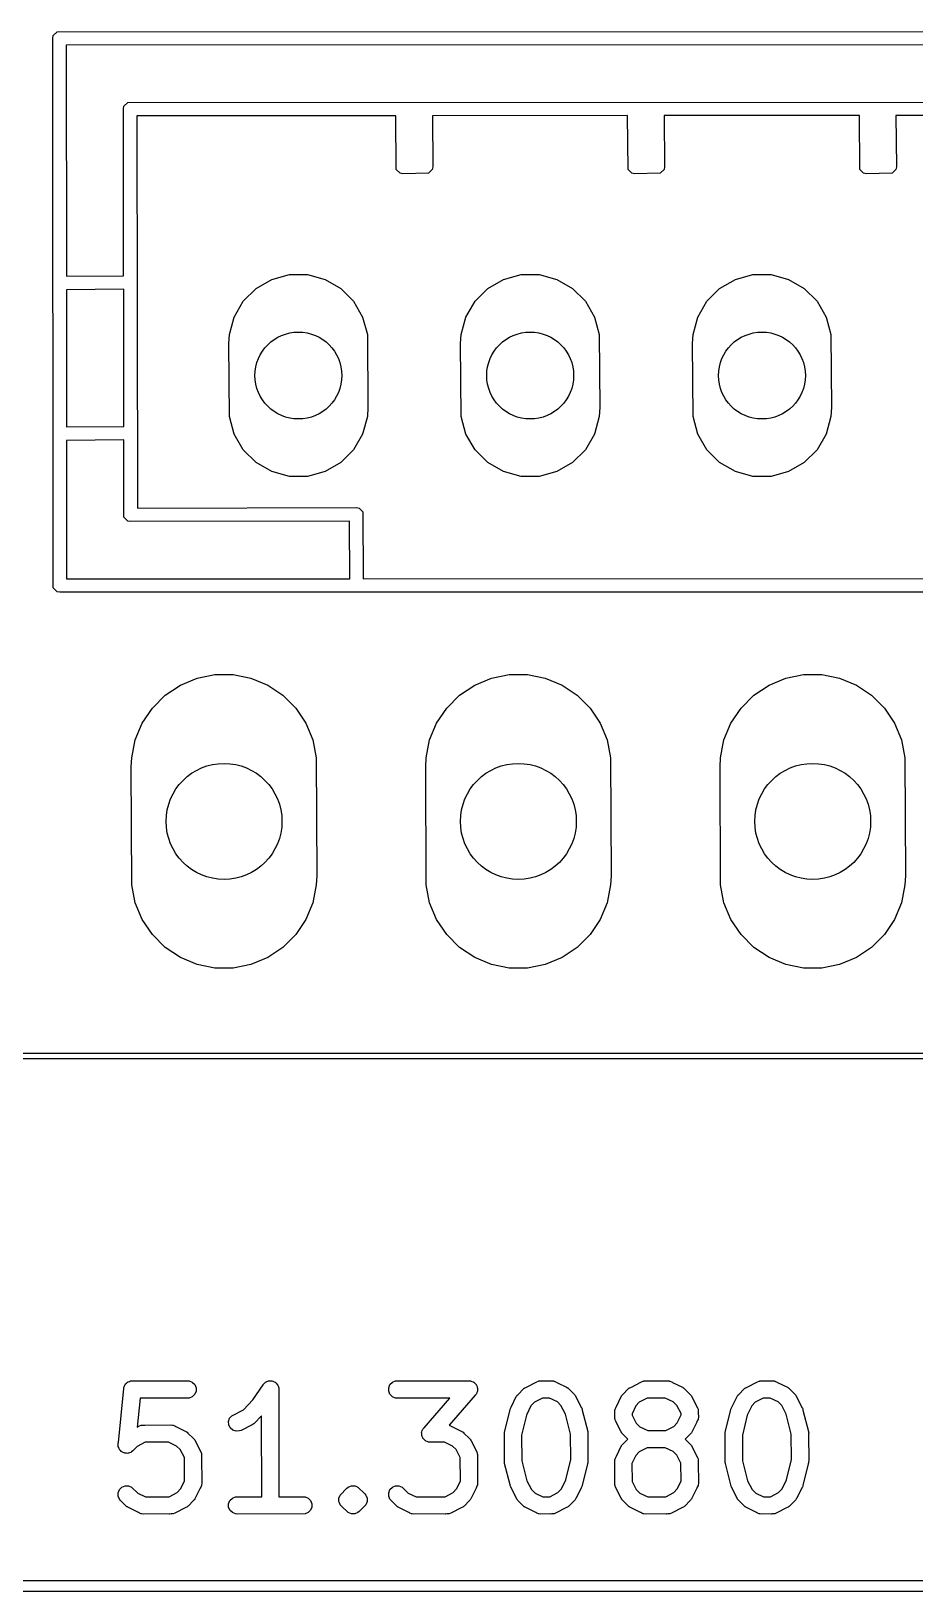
# Model space of a CAD drawing. Extents: x 4.85 to 7.13, y -3.95 to -2.88.
# Drawn here: x 5.646 to 5.946, y -3.923 to -3.393 of the extents above; entities that cross this region are included whole.
import ezdxf

# ---------------------------------------------------------------- set-up
doc = ezdxf.new("R2010")
doc.units = 0
doc.header["$MEASUREMENT"] = 0
doc.layers.add('BLACK', color=7, linetype='CONTINUOUS')

msp = doc.modelspace()

# ---------------------------------------------------------------- linework, layer by layer
at = {"layer": 'BLACK', "linetype": 'CONTINUOUS'}
for p, q in [((5.65283, -3.39543), (5.65301, -3.39453)), ((5.65301, -3.58216), (5.65283, -3.39543)), ((5.65301, -3.39453), (5.65429, -3.39325)), ((5.65429, -3.39325), (6.2111, -3.39307)), ((6.20874, -3.39762), (5.65738, -3.39779)), ((5.65738, -3.39779), (5.65746, -3.4763)), ((5.67703, -3.41854), (5.67831, -3.41727)), ((5.67831, -3.41727), (6.18709, -3.41709)), ((5.67685, -3.41945), (5.67703, -3.41854)), ((5.67692, -3.47616), (5.67685, -3.41945)), ((5.76939, -3.42178), (5.6814, -3.42181)), ((5.6814, -3.42181), (5.68157, -3.55505)), ((5.76955, -3.44004), (5.76939, -3.42178)), ((5.84813, -3.42175), (5.78182, -3.42177)), ((5.78182, -3.42177), (5.78197, -3.43913)), ((5.84829, -3.44004), (5.84813, -3.42175)), ((5.92687, -3.42172), (5.86056, -3.42175)), ((5.86056, -3.42175), (5.86071, -3.43913)), ((5.92703, -3.44004), (5.92687, -3.42172)), ((6.00561, -3.4217), (5.9393, -3.42172)), ((5.9393, -3.42172), (5.93945, -3.43913)), ((5.78197, -3.43913), (5.78179, -3.44004)), ((5.86071, -3.43913), (5.86053, -3.44004)), ((5.93945, -3.43913), (5.93927, -3.44004)), ((5.77083, -3.44132), (5.76955, -3.44004)), ((5.77173, -3.4415), (5.77083, -3.44132)), ((5.78051, -3.44132), (5.77173, -3.4415)), ((5.78179, -3.44004), (5.78051, -3.44132)), ((5.84957, -3.44132), (5.84829, -3.44004)), ((5.85047, -3.4415), (5.84957, -3.44132)), ((5.85925, -3.44132), (5.85047, -3.4415)), ((5.86053, -3.44004), (5.85925, -3.44132)), ((5.92831, -3.44132), (5.92703, -3.44004)), ((5.92921, -3.4415), (5.92831, -3.44132)), ((5.93799, -3.44132), (5.92921, -3.4415)), ((5.93927, -3.44004), (5.93799, -3.44132)), ((5.65746, -3.4763), (5.67692, -3.47616)), ((5.72726, -3.47735), (5.73322, -3.47575)), ((5.73322, -3.47575), (5.73938, -3.47575)), ((5.73938, -3.47575), (5.74534, -3.47735)), ((5.806, -3.47735), (5.81196, -3.47575)), ((5.81196, -3.47575), (5.81812, -3.47575)), ((5.81812, -3.47575), (5.82408, -3.47735)), ((5.88474, -3.47735), (5.8907, -3.47575)), ((5.8907, -3.47575), (5.89686, -3.47575)), ((5.89686, -3.47575), (5.90282, -3.47735)), ((5.67693, -3.48071), (5.65746, -3.48085)), ((5.65746, -3.48085), (5.65751, -3.52748)), ((5.67699, -3.52734), (5.67693, -3.48071)), ((5.71756, -3.48479), (5.72192, -3.48043)), ((5.72192, -3.48043), (5.72726, -3.47735)), ((5.74534, -3.47735), (5.75068, -3.48043)), ((5.75068, -3.48043), (5.75504, -3.48479)), ((5.7963, -3.48479), (5.80066, -3.48043)), ((5.80066, -3.48043), (5.806, -3.47735)), ((5.82408, -3.47735), (5.82942, -3.48043)), ((5.82942, -3.48043), (5.83378, -3.48479)), ((5.87504, -3.48479), (5.8794, -3.48043)), ((5.8794, -3.48043), (5.88474, -3.47735)), ((5.90282, -3.47735), (5.90816, -3.48043)), ((5.90816, -3.48043), (5.91252, -3.48479)), ((5.71448, -3.49013), (5.71756, -3.48479)), ((5.75504, -3.48479), (5.75812, -3.49013)), ((5.79322, -3.49013), (5.7963, -3.48479)), ((5.83378, -3.48479), (5.83686, -3.49013)), ((5.87196, -3.49013), (5.87504, -3.48479)), ((5.91252, -3.48479), (5.9156, -3.49013)), ((5.71288, -3.49609), (5.71448, -3.49013)), ((5.75812, -3.49013), (5.75972, -3.49609)), ((5.79162, -3.49609), (5.79322, -3.49013)), ((5.83686, -3.49013), (5.83846, -3.49609)), ((5.87036, -3.49609), (5.87196, -3.49013)), ((5.9156, -3.49013), (5.9172, -3.49609)), ((5.71268, -3.49917), (5.71288, -3.49609)), ((5.75972, -3.49609), (5.75992, -3.52083)), ((5.79142, -3.49917), (5.79162, -3.49609)), ((5.83846, -3.49609), (5.83866, -3.52083)), ((5.87016, -3.49917), (5.87036, -3.49609)), ((5.9172, -3.49609), (5.9174, -3.52083)), ((5.71288, -3.52391), (5.71268, -3.49917)), ((5.79162, -3.52391), (5.79142, -3.49917)), ((5.87036, -3.52391), (5.87016, -3.49917)), ((5.71448, -3.52987), (5.71288, -3.52391)), ((5.75972, -3.52391), (5.75812, -3.52987)), ((5.75992, -3.52083), (5.75972, -3.52391)), ((5.79322, -3.52987), (5.79162, -3.52391)), ((5.83846, -3.52391), (5.83686, -3.52987)), ((5.83866, -3.52083), (5.83846, -3.52391)), ((5.87196, -3.52987), (5.87036, -3.52391)), ((5.9172, -3.52391), (5.9156, -3.52987)), ((5.9174, -3.52083), (5.9172, -3.52391)), ((5.65751, -3.52748), (5.67699, -3.52734)), ((5.677, -3.53189), (5.65751, -3.53203)), ((5.65751, -3.53203), (5.65756, -3.57908)), ((5.67703, -3.55815), (5.677, -3.53189)), ((5.71756, -3.53521), (5.71448, -3.52987)), ((5.75812, -3.52987), (5.75504, -3.53521)), ((5.7963, -3.53521), (5.79322, -3.52987)), ((5.83686, -3.52987), (5.83378, -3.53521)), ((5.87504, -3.53521), (5.87196, -3.52987)), ((5.9156, -3.52987), (5.91252, -3.53521)), ((5.72192, -3.53957), (5.71756, -3.53521)), ((5.72726, -3.54265), (5.72192, -3.53957)), ((5.75068, -3.53957), (5.74534, -3.54265)), ((5.75504, -3.53521), (5.75068, -3.53957)), ((5.80066, -3.53957), (5.7963, -3.53521)), ((5.806, -3.54265), (5.80066, -3.53957)), ((5.82942, -3.53957), (5.82408, -3.54265)), ((5.83378, -3.53521), (5.82942, -3.53957)), ((5.8794, -3.53957), (5.87504, -3.53521)), ((5.88474, -3.54265), (5.8794, -3.53957)), ((5.90816, -3.53957), (5.90282, -3.54265)), ((5.91252, -3.53521), (5.90816, -3.53957)), ((5.73322, -3.54425), (5.72726, -3.54265)), ((5.73938, -3.54425), (5.73322, -3.54425)), ((5.74534, -3.54265), (5.73938, -3.54425)), ((5.81196, -3.54425), (5.806, -3.54265)), ((5.81812, -3.54425), (5.81196, -3.54425)), ((5.82408, -3.54265), (5.81812, -3.54425)), ((5.8907, -3.54425), (5.88474, -3.54265)), ((5.89686, -3.54425), (5.8907, -3.54425)), ((5.90282, -3.54265), (5.89686, -3.54425)), ((5.68157, -3.55505), (5.75598, -3.55488)), ((5.75598, -3.55488), (5.75689, -3.55506)), ((5.75689, -3.55506), (5.75817, -3.55634)), ((5.67831, -3.55943), (5.67703, -3.55815)), ((5.67921, -3.55961), (5.67831, -3.55943)), ((5.75364, -3.55943), (5.67921, -3.55961)), ((5.75378, -3.57905), (5.75364, -3.55943)), ((5.75817, -3.55634), (5.75833, -3.57904)), ((5.65429, -3.58344), (5.65301, -3.58216)), ((5.65756, -3.57908), (5.75378, -3.57905)), ((5.75833, -3.57904), (6.10811, -3.57893)), ((5.6552, -3.58362), (5.65429, -3.58344)), ((6.13949, -3.58347), (5.6552, -3.58362)), ((5.69618, -3.61514), (5.70188, -3.61277)), ((5.70188, -3.61277), (5.70794, -3.61157)), ((5.70794, -3.61157), (5.71411, -3.61157)), ((5.71411, -3.61157), (5.72017, -3.61277)), ((5.72017, -3.61277), (5.72587, -3.61514)), ((5.79618, -3.61514), (5.80188, -3.61277)), ((5.80188, -3.61277), (5.80794, -3.61157)), ((5.80794, -3.61157), (5.81411, -3.61157)), ((5.81411, -3.61157), (5.82017, -3.61277)), ((5.82017, -3.61277), (5.82587, -3.61514)), ((5.89618, -3.61514), (5.90188, -3.61277)), ((5.90188, -3.61277), (5.90794, -3.61157)), ((5.90794, -3.61157), (5.91411, -3.61157)), ((5.91411, -3.61157), (5.92017, -3.61277)), ((5.92017, -3.61277), (5.92587, -3.61514)), ((5.68668, -3.62293), (5.69104, -3.61857)), ((5.69104, -3.61857), (5.69618, -3.61514)), ((5.72587, -3.61514), (5.731, -3.61857)), ((5.731, -3.61857), (5.73537, -3.62293)), ((5.78668, -3.62293), (5.79104, -3.61857)), ((5.79104, -3.61857), (5.79618, -3.61514)), ((5.82587, -3.61514), (5.831, -3.61857)), ((5.831, -3.61857), (5.83537, -3.62293)), ((5.88668, -3.62293), (5.89104, -3.61857)), ((5.89104, -3.61857), (5.89618, -3.61514)), ((5.92587, -3.61514), (5.931, -3.61857)), ((5.931, -3.61857), (5.93537, -3.62293)), ((5.68325, -3.62807), (5.68668, -3.62293)), ((5.73537, -3.62293), (5.7388, -3.62807)), ((5.78325, -3.62807), (5.78668, -3.62293)), ((5.83537, -3.62293), (5.8388, -3.62807)), ((5.88325, -3.62807), (5.88668, -3.62293)), ((5.93537, -3.62293), (5.9388, -3.62807)), ((5.68088, -3.63377), (5.68325, -3.62807)), ((5.7388, -3.62807), (5.74116, -3.63377)), ((5.78088, -3.63377), (5.78325, -3.62807)), ((5.8388, -3.62807), (5.84116, -3.63377)), ((5.88088, -3.63377), (5.88325, -3.62807)), ((5.9388, -3.62807), (5.94116, -3.63377)), ((5.67968, -3.63983), (5.68088, -3.63377)), ((5.74116, -3.63377), (5.74237, -3.63983)), ((5.77968, -3.63983), (5.78088, -3.63377)), ((5.84116, -3.63377), (5.84237, -3.63983)), ((5.87968, -3.63983), (5.88088, -3.63377)), ((5.94116, -3.63377), (5.94237, -3.63983)), ((5.67953, -3.64291), (5.67968, -3.63983)), ((5.74237, -3.63983), (5.74252, -3.67992)), ((5.77953, -3.64291), (5.77968, -3.63983)), ((5.84237, -3.63983), (5.84252, -3.67992)), ((5.87953, -3.64291), (5.87968, -3.63983)), ((5.94237, -3.63983), (5.94252, -3.67992)), ((5.67968, -3.68301), (5.67953, -3.64291)), ((5.77968, -3.68301), (5.77953, -3.64291)), ((5.87968, -3.68301), (5.87953, -3.64291)), ((5.68088, -3.68906), (5.67968, -3.68301)), ((5.74237, -3.68301), (5.74116, -3.68906)), ((5.74252, -3.67992), (5.74237, -3.68301)), ((5.78088, -3.68906), (5.77968, -3.68301)), ((5.84237, -3.68301), (5.84116, -3.68906)), ((5.84252, -3.67992), (5.84237, -3.68301)), ((5.88088, -3.68906), (5.87968, -3.68301)), ((5.94237, -3.68301), (5.94116, -3.68906)), ((5.94252, -3.67992), (5.94237, -3.68301)), ((5.68325, -3.69477), (5.68088, -3.68906)), ((5.74116, -3.68906), (5.7388, -3.69477)), ((5.78325, -3.69477), (5.78088, -3.68906)), ((5.84116, -3.68906), (5.8388, -3.69477)), ((5.88325, -3.69477), (5.88088, -3.68906)), ((5.94116, -3.68906), (5.9388, -3.69477)), ((5.68668, -3.6999), (5.68325, -3.69477)), ((5.7388, -3.69477), (5.73537, -3.6999)), ((5.78668, -3.6999), (5.78325, -3.69477)), ((5.8388, -3.69477), (5.83537, -3.6999)), ((5.88668, -3.6999), (5.88325, -3.69477)), ((5.9388, -3.69477), (5.93537, -3.6999)), ((5.69104, -3.70427), (5.68668, -3.6999)), ((5.69618, -3.7077), (5.69104, -3.70427)), ((5.731, -3.70427), (5.72587, -3.7077)), ((5.73537, -3.6999), (5.731, -3.70427)), ((5.79104, -3.70427), (5.78668, -3.6999)), ((5.79618, -3.7077), (5.79104, -3.70427)), ((5.831, -3.70427), (5.82587, -3.7077)), ((5.83537, -3.6999), (5.831, -3.70427)), ((5.89104, -3.70427), (5.88668, -3.6999)), ((5.89618, -3.7077), (5.89104, -3.70427)), ((5.931, -3.70427), (5.92587, -3.7077)), ((5.93537, -3.6999), (5.931, -3.70427)), ((5.70188, -3.71006), (5.69618, -3.7077)), ((5.72587, -3.7077), (5.72017, -3.71006)), ((5.80188, -3.71006), (5.79618, -3.7077)), ((5.82587, -3.7077), (5.82017, -3.71006)), ((5.90188, -3.71006), (5.89618, -3.7077)), ((5.92587, -3.7077), (5.92017, -3.71006)), ((5.70794, -3.71127), (5.70188, -3.71006)), ((5.71411, -3.71127), (5.70794, -3.71127)), ((5.72017, -3.71006), (5.71411, -3.71127)), ((5.80794, -3.71127), (5.80188, -3.71006)), ((5.81411, -3.71127), (5.80794, -3.71127)), ((5.82017, -3.71006), (5.81411, -3.71127)), ((5.90794, -3.71127), (5.90188, -3.71006)), ((5.91411, -3.71127), (5.90794, -3.71127)), ((5.92017, -3.71006), (5.91411, -3.71127)), ((4.85083, -3.74019), (6.86893, -3.74012)), ((6.87022, -3.74201), (4.84984, -3.74209)), ((5.67724, -3.85312), (5.67741, -3.85272)), ((5.67741, -3.85272), (5.67752, -3.85262)), ((5.67752, -3.85262), (5.67759, -3.85249)), ((5.67759, -3.85249), (5.67792, -3.85221)), ((5.67792, -3.85221), (5.67822, -3.85191)), ((5.67822, -3.85191), (5.67836, -3.85185)), ((5.67836, -3.85185), (5.67848, -3.85176)), ((5.67848, -3.85176), (5.67889, -3.85163)), ((5.67889, -3.85163), (5.67929, -3.85147)), ((5.67929, -3.85147), (5.67944, -3.85147)), ((5.67944, -3.85147), (5.67958, -3.85142)), ((5.67958, -3.85142), (5.67999, -3.85146)), ((5.67999, -3.85146), (5.69861, -3.85141)), ((5.69861, -3.85141), (5.69919, -3.85147)), ((5.69919, -3.85147), (5.70025, -3.85191)), ((5.70025, -3.85191), (5.70107, -3.85272)), ((5.70107, -3.85272), (5.70151, -3.85379)), ((5.72086, -3.85793), (5.72428, -3.85273)), ((5.72428, -3.85272), (5.72464, -3.85228)), ((5.72428, -3.85273), (5.72428, -3.85272)), ((5.72428, -3.85272), (5.72428, -3.85272)), ((5.72428, -3.85272), (5.72428, -3.85272)), ((5.72464, -3.85228), (5.72489, -3.85211)), ((5.72489, -3.85211), (5.72509, -3.85191)), ((5.72509, -3.85191), (5.72536, -3.8518)), ((5.72536, -3.8518), (5.7256, -3.85164)), ((5.7256, -3.85164), (5.72589, -3.85158)), ((5.72589, -3.85158), (5.72616, -3.85147)), ((5.72616, -3.85147), (5.72645, -3.85147)), ((5.72645, -3.85147), (5.72673, -3.85141)), ((5.72673, -3.85141), (5.72702, -3.85147)), ((5.72702, -3.85147), (5.72731, -3.85147)), ((5.72731, -3.85147), (5.72758, -3.85158)), ((5.72758, -3.85158), (5.72786, -3.85163)), ((5.72786, -3.85163), (5.7281, -3.8518)), ((5.7281, -3.8518), (5.72837, -3.85191)), ((5.72837, -3.85191), (5.72858, -3.85211)), ((5.72858, -3.85211), (5.72882, -3.85227)), ((5.72882, -3.85227), (5.72898, -3.85252)), ((5.72898, -3.85252), (5.72919, -3.85272)), ((5.72919, -3.85272), (5.7293, -3.85299)), ((5.7293, -3.85299), (5.72946, -3.85323)), ((5.76696, -3.85379), (5.7674, -3.85272)), ((5.7674, -3.85272), (5.76821, -3.85191)), ((5.76821, -3.85191), (5.76928, -3.85147)), ((5.76928, -3.85147), (5.79423, -3.85141)), ((5.79423, -3.85141), (5.79453, -3.85144)), ((5.79453, -3.85144), (5.79461, -3.85144)), ((5.79461, -3.85144), (5.79466, -3.85145)), ((5.79466, -3.85145), (5.7948, -3.85147)), ((5.7948, -3.85147), (5.79524, -3.85165)), ((5.79524, -3.85165), (5.7957, -3.8518)), ((5.7957, -3.8518), (5.79577, -3.85187)), ((5.79577, -3.85187), (5.79587, -3.85191)), ((5.79587, -3.85191), (5.79621, -3.85225)), ((5.79621, -3.85225), (5.79657, -3.85256)), ((5.79657, -3.85256), (5.79661, -3.85265)), ((5.79661, -3.85265), (5.79668, -3.85272)), ((5.79668, -3.85272), (5.79686, -3.85317)), ((5.81355, -3.85364), (5.81728, -3.85172)), ((5.81728, -3.85172), (5.81782, -3.85152)), ((5.81782, -3.85152), (5.81792, -3.85151)), ((5.81792, -3.85151), (5.81802, -3.85147)), ((5.81802, -3.85147), (5.8186, -3.85146)), ((5.8186, -3.85146), (5.81897, -3.85143)), ((5.81897, -3.85143), (5.81903, -3.85145)), ((5.81903, -3.85145), (5.82235, -3.85141)), ((5.82235, -3.85141), (5.82292, -3.85147)), ((5.82292, -3.85147), (5.82302, -3.85151)), ((5.82302, -3.85151), (5.82313, -3.85152)), ((5.82313, -3.85152), (5.82364, -3.85176)), ((5.82364, -3.85176), (5.82399, -3.85191)), ((5.82399, -3.85191), (5.82404, -3.85196)), ((5.82404, -3.85196), (5.82742, -3.8536)), ((5.84918, -3.85364), (5.8529, -3.85172)), ((5.8529, -3.85172), (5.85344, -3.85152)), ((5.85344, -3.85152), (5.85354, -3.85151)), ((5.85354, -3.85151), (5.85364, -3.85147)), ((5.85364, -3.85147), (5.85417, -3.85146)), ((5.85417, -3.85146), (5.85459, -3.85143)), ((5.85459, -3.85143), (5.85467, -3.85146)), ((5.85467, -3.85146), (5.86172, -3.85141)), ((5.86172, -3.85141), (5.86229, -3.85147)), ((5.86229, -3.85147), (5.86239, -3.85151)), ((5.86239, -3.85151), (5.8625, -3.85152)), ((5.8625, -3.85152), (5.86301, -3.85176)), ((5.86301, -3.85176), (5.86336, -3.85191)), ((5.86336, -3.85191), (5.86341, -3.85196)), ((5.86341, -3.85196), (5.86679, -3.8536)), ((5.88855, -3.85364), (5.89227, -3.85172)), ((5.89227, -3.85172), (5.89281, -3.85152)), ((5.89281, -3.85152), (5.89291, -3.85151)), ((5.89291, -3.85151), (5.89301, -3.85147)), ((5.89301, -3.85147), (5.89359, -3.85146)), ((5.89359, -3.85146), (5.89396, -3.85143)), ((5.89396, -3.85143), (5.89402, -3.85145)), ((5.89402, -3.85145), (5.89734, -3.85141)), ((5.89734, -3.85141), (5.89791, -3.85147)), ((5.89791, -3.85147), (5.89801, -3.85151)), ((5.89801, -3.85151), (5.89812, -3.85152)), ((5.89812, -3.85152), (5.89863, -3.85176)), ((5.89863, -3.85176), (5.89898, -3.85191)), ((5.89898, -3.85191), (5.89903, -3.85196)), ((5.89903, -3.85196), (5.90241, -3.8536)), ((5.67515, -3.87241), (5.67693, -3.85407)), ((5.67693, -3.85407), (5.67697, -3.85386)), ((5.67697, -3.85379), (5.677, -3.85372)), ((5.67697, -3.85386), (5.67697, -3.85379)), ((5.677, -3.85372), (5.67704, -3.8535)), ((5.67704, -3.8535), (5.67724, -3.85312)), ((5.68249, -3.85731), (5.68154, -3.86711)), ((5.69919, -3.85726), (5.68249, -3.85731)), ((5.70025, -3.85682), (5.69919, -3.85726)), ((5.70107, -3.856), (5.70025, -3.85682)), ((5.70151, -3.85494), (5.70107, -3.856)), ((5.70151, -3.85379), (5.70151, -3.85494)), ((5.71761, -3.86126), (5.72086, -3.85793)), ((5.72946, -3.85323), (5.72952, -3.85352)), ((5.72952, -3.85352), (5.72963, -3.85379)), ((5.72963, -3.85379), (5.72963, -3.85408)), ((5.72963, -3.85408), (5.72969, -3.85436)), ((5.72969, -3.85436), (5.72963, -3.85464)), ((5.72963, -3.85464), (5.72968, -3.8908)), ((5.76696, -3.85494), (5.76696, -3.85379)), ((5.7674, -3.856), (5.76696, -3.85494)), ((5.76821, -3.85682), (5.7674, -3.856)), ((5.76928, -3.85726), (5.76821, -3.85682)), ((5.76985, -3.85732), (5.76928, -3.85726)), ((5.78778, -3.85727), (5.76985, -3.85732)), ((5.77897, -3.8674), (5.78778, -3.85727)), ((5.79636, -3.85632), (5.7875, -3.86651)), ((5.79668, -3.856), (5.79636, -3.85632)), ((5.79672, -3.85591), (5.79668, -3.856)), ((5.79678, -3.85584), (5.79672, -3.85591)), ((5.79694, -3.85538), (5.79678, -3.85584)), ((5.79686, -3.85317), (5.79708, -3.8536)), ((5.79712, -3.85494), (5.79694, -3.85538)), ((5.79708, -3.8536), (5.79708, -3.85369)), ((5.79708, -3.85369), (5.79712, -3.85379)), ((5.79712, -3.85379), (5.79712, -3.85427)), ((5.79712, -3.85427), (5.79715, -3.85475)), ((5.79715, -3.85475), (5.79712, -3.85484)), ((5.79712, -3.85484), (5.79712, -3.85494)), ((5.80859, -3.86038), (5.81033, -3.85679)), ((5.81033, -3.85679), (5.81049, -3.85654)), ((5.81049, -3.85654), (5.81052, -3.85647)), ((5.81052, -3.85647), (5.81056, -3.85643)), ((5.81056, -3.85643), (5.81064, -3.8563)), ((5.81064, -3.8563), (5.8109, -3.85608)), ((5.8109, -3.85608), (5.81276, -3.85415)), ((5.81276, -3.85415), (5.81299, -3.85396)), ((5.81299, -3.85396), (5.81304, -3.85391)), ((5.81304, -3.85391), (5.81309, -3.85388)), ((5.81309, -3.85388), (5.81321, -3.85378)), ((5.81321, -3.85378), (5.81355, -3.85364)), ((5.81922, -3.85731), (5.8165, -3.85871)), ((5.82159, -3.85728), (5.81922, -3.85731)), ((5.82427, -3.85858), (5.82159, -3.85728)), ((5.82742, -3.8536), (5.82767, -3.85375)), ((5.82767, -3.85375), (5.82774, -3.85378)), ((5.82774, -3.85378), (5.82778, -3.85383)), ((5.82778, -3.85383), (5.82791, -3.85391)), ((5.82791, -3.85391), (5.82813, -3.85416)), ((5.82813, -3.85416), (5.83006, -3.85602)), ((5.83006, -3.85602), (5.83025, -3.85625)), ((5.83025, -3.85625), (5.8303, -3.8563)), ((5.8303, -3.8563), (5.83033, -3.85636)), ((5.83033, -3.85636), (5.83043, -3.85647)), ((5.83043, -3.85647), (5.83057, -3.85682)), ((5.83057, -3.85682), (5.83249, -3.86054)), ((5.84431, -3.86017), (5.84595, -3.85679)), ((5.84595, -3.85679), (5.84611, -3.85654)), ((5.84611, -3.85654), (5.84614, -3.85647)), ((5.84614, -3.85647), (5.84618, -3.85643)), ((5.84618, -3.85643), (5.84626, -3.8563)), ((5.84626, -3.8563), (5.84652, -3.85608)), ((5.84652, -3.85608), (5.84838, -3.85415)), ((5.84838, -3.85415), (5.84861, -3.85396)), ((5.84861, -3.85396), (5.84866, -3.85391)), ((5.84866, -3.85391), (5.84871, -3.85388)), ((5.84871, -3.85388), (5.84883, -3.85378)), ((5.84883, -3.85378), (5.84918, -3.85364)), ((5.85483, -3.85731), (5.85212, -3.85871)), ((5.86094, -3.85727), (5.85483, -3.85731)), ((5.86364, -3.85858), (5.86094, -3.85727)), ((5.86679, -3.8536), (5.86704, -3.85375)), ((5.86704, -3.85375), (5.86711, -3.85378)), ((5.86711, -3.85378), (5.86715, -3.85383)), ((5.86715, -3.85383), (5.86728, -3.85391)), ((5.86728, -3.85391), (5.8675, -3.85416)), ((5.8675, -3.85416), (5.86943, -3.85602)), ((5.86943, -3.85602), (5.86962, -3.85625)), ((5.86962, -3.85625), (5.86967, -3.8563)), ((5.86967, -3.8563), (5.8697, -3.85636)), ((5.8697, -3.85636), (5.8698, -3.85647)), ((5.8698, -3.85647), (5.86994, -3.85682)), ((5.86994, -3.85682), (5.87186, -3.86054)), ((5.88358, -3.86038), (5.88532, -3.85679)), ((5.88532, -3.85679), (5.88548, -3.85654)), ((5.88548, -3.85654), (5.88551, -3.85647)), ((5.88551, -3.85647), (5.88555, -3.85643)), ((5.88555, -3.85643), (5.88563, -3.8563)), ((5.88563, -3.8563), (5.88589, -3.85608)), ((5.88589, -3.85608), (5.88775, -3.85415)), ((5.88775, -3.85415), (5.88798, -3.85396)), ((5.88798, -3.85396), (5.88803, -3.85391)), ((5.88803, -3.85391), (5.88808, -3.85388)), ((5.88808, -3.85388), (5.8882, -3.85378)), ((5.8882, -3.85378), (5.88855, -3.85364)), ((5.89421, -3.85731), (5.89149, -3.85871)), ((5.89658, -3.85728), (5.89421, -3.85731)), ((5.89926, -3.85858), (5.89658, -3.85728)), ((5.90241, -3.8536), (5.90266, -3.85375)), ((5.90266, -3.85375), (5.90273, -3.85378)), ((5.90273, -3.85378), (5.90277, -3.85383)), ((5.90277, -3.85383), (5.9029, -3.85391)), ((5.9029, -3.85391), (5.90312, -3.85416)), ((5.90312, -3.85416), (5.90505, -3.85602)), ((5.90505, -3.85602), (5.90524, -3.85625)), ((5.90524, -3.85625), (5.90529, -3.8563)), ((5.90529, -3.8563), (5.90532, -3.85636)), ((5.90532, -3.85636), (5.90542, -3.85647)), ((5.90542, -3.85647), (5.90556, -3.85682)), ((5.90556, -3.85682), (5.90748, -3.86054)), ((5.71292, -3.86415), (5.71368, -3.86328)), ((5.71368, -3.86328), (5.71761, -3.86126)), ((5.72379, -3.86331), (5.72132, -3.86582)), ((5.72383, -3.89082), (5.72379, -3.86331)), ((5.80645, -3.86848), (5.80823, -3.86115)), ((5.80823, -3.86115), (5.80825, -3.8611)), ((5.80825, -3.86108), (5.80827, -3.86103)), ((5.80825, -3.8611), (5.80825, -3.86108)), ((5.80827, -3.86103), (5.80843, -3.8606)), ((5.80843, -3.8606), (5.80859, -3.86038)), ((5.81378, -3.86309), (5.81213, -3.86992)), ((5.81531, -3.85994), (5.81378, -3.86309)), ((5.8165, -3.85871), (5.81531, -3.85994)), ((5.8255, -3.85977), (5.82427, -3.85858)), ((5.82701, -3.8627), (5.8255, -3.85977)), ((5.82877, -3.86953), (5.82701, -3.8627)), ((5.83249, -3.86054), (5.8325, -3.86058)), ((5.8325, -3.86058), (5.83252, -3.8606)), ((5.83252, -3.8606), (5.83253, -3.86065)), ((5.83253, -3.86065), (5.83269, -3.86108)), ((5.83269, -3.86108), (5.83271, -3.86137)), ((5.83271, -3.86137), (5.83459, -3.86864)), ((5.84377, -3.86186), (5.84382, -3.86129)), ((5.8438, -3.86333), (5.84377, -3.86186)), ((5.84379, -3.86337), (5.8438, -3.86333)), ((5.84381, -3.86361), (5.84379, -3.86337)), ((5.84382, -3.86431), (5.84381, -3.86361)), ((5.84382, -3.86129), (5.84386, -3.86119)), ((5.84386, -3.86119), (5.84387, -3.86108)), ((5.84387, -3.86108), (5.84412, -3.86057)), ((5.84412, -3.86057), (5.84426, -3.86022)), ((5.84426, -3.86022), (5.84431, -3.86017)), ((5.85093, -3.85994), (5.84965, -3.86259)), ((5.84965, -3.86259), (5.84966, -3.8631)), ((5.84966, -3.8631), (5.85106, -3.86583)), ((5.85212, -3.85871), (5.85093, -3.85994)), ((5.86487, -3.85977), (5.86364, -3.85858)), ((5.86628, -3.8625), (5.86487, -3.85977)), ((5.865, -3.86566), (5.86629, -3.863)), ((5.86629, -3.863), (5.86628, -3.8625)), ((5.87186, -3.86054), (5.87206, -3.86108)), ((5.87206, -3.86108), (5.87207, -3.86119)), ((5.87207, -3.86119), (5.87211, -3.86129)), ((5.87211, -3.86129), (5.87213, -3.86199)), ((5.87213, -3.86199), (5.87215, -3.86223)), ((5.87215, -3.86223), (5.87214, -3.86226)), ((5.87214, -3.86226), (5.87217, -3.86374)), ((5.88144, -3.86848), (5.88322, -3.86115)), ((5.88322, -3.86115), (5.88324, -3.8611)), ((5.88324, -3.86108), (5.88326, -3.86103)), ((5.88324, -3.8611), (5.88324, -3.86108)), ((5.88326, -3.86103), (5.88342, -3.8606)), ((5.88342, -3.8606), (5.88358, -3.86038)), ((5.88878, -3.86309), (5.88712, -3.86992)), ((5.8903, -3.85994), (5.88878, -3.86309)), ((5.89149, -3.85871), (5.8903, -3.85994)), ((5.90049, -3.85977), (5.89926, -3.85858)), ((5.902, -3.8627), (5.90049, -3.85977)), ((5.90376, -3.86953), (5.902, -3.8627)), ((5.90748, -3.86054), (5.90749, -3.86058)), ((5.90749, -3.86058), (5.90751, -3.8606)), ((5.90751, -3.8606), (5.90752, -3.86065)), ((5.90752, -3.86065), (5.90768, -3.86108)), ((5.90768, -3.86108), (5.90771, -3.86137)), ((5.90771, -3.86137), (5.90958, -3.86864)), ((5.68154, -3.86711), (5.68229, -3.86672)), ((5.68229, -3.86672), (5.68283, -3.86651)), ((5.68283, -3.86651), (5.68294, -3.86651)), ((5.68294, -3.86651), (5.68304, -3.86647)), ((5.68304, -3.86647), (5.68355, -3.86646)), ((5.68355, -3.86646), (5.68398, -3.86643)), ((5.68398, -3.86643), (5.68407, -3.86646)), ((5.68407, -3.86646), (5.69299, -3.86641)), ((5.69299, -3.86641), (5.69356, -3.86647)), ((5.69356, -3.86647), (5.69366, -3.86651)), ((5.69366, -3.86651), (5.69377, -3.86651)), ((5.69377, -3.86651), (5.69428, -3.86676)), ((5.69428, -3.86676), (5.69463, -3.86691)), ((5.69463, -3.86691), (5.69468, -3.86695)), ((5.69468, -3.86695), (5.69806, -3.86859)), ((5.69806, -3.86859), (5.69831, -3.86875)), ((5.69831, -3.86875), (5.69838, -3.86878)), ((5.69838, -3.86878), (5.69842, -3.86883)), ((5.69842, -3.86883), (5.69855, -3.8689)), ((5.69855, -3.8689), (5.69877, -3.86916)), ((5.71256, -3.86524), (5.71292, -3.86415)), ((5.71264, -3.86639), (5.71256, -3.86524)), ((5.71315, -3.86742), (5.71264, -3.86639)), ((5.71402, -3.86818), (5.71315, -3.86742)), ((5.71512, -3.86854), (5.71402, -3.86818)), ((5.71627, -3.86846), (5.71512, -3.86854)), ((5.71681, -3.86825), (5.71627, -3.86846)), ((5.72053, -3.86634), (5.71681, -3.86825)), ((5.72088, -3.86619), (5.72053, -3.86634)), ((5.72099, -3.8661), (5.72088, -3.86619)), ((5.72105, -3.86607), (5.72099, -3.8661)), ((5.7211, -3.86601), (5.72105, -3.86607)), ((5.72132, -3.86582), (5.7211, -3.86601)), ((5.77817, -3.86898), (5.77821, -3.86888)), ((5.77821, -3.86946), (5.77817, -3.86898)), ((5.77821, -3.86878), (5.77839, -3.86834)), ((5.77821, -3.86888), (5.77821, -3.86878)), ((5.77839, -3.86834), (5.77854, -3.86789)), ((5.77854, -3.86789), (5.77861, -3.86781)), ((5.77861, -3.86781), (5.77865, -3.86772)), ((5.77865, -3.86772), (5.77897, -3.8674)), ((5.7875, -3.86651), (5.78751, -3.86651)), ((5.78751, -3.86651), (5.78802, -3.86676)), ((5.78802, -3.86676), (5.78837, -3.86691)), ((5.78837, -3.86691), (5.78842, -3.86695)), ((5.78842, -3.86695), (5.7918, -3.86859)), ((5.7918, -3.86859), (5.79204, -3.86875)), ((5.79204, -3.86875), (5.79212, -3.86878)), ((5.79212, -3.86878), (5.79216, -3.86883)), ((5.79216, -3.86883), (5.79229, -3.8689)), ((5.79229, -3.8689), (5.79251, -3.86916)), ((5.80629, -3.86914), (5.80633, -3.86878)), ((5.80633, -3.86878), (5.80645, -3.86848)), ((5.83459, -3.86864), (5.8346, -3.86874)), ((5.8346, -3.86874), (5.83462, -3.86878)), ((5.83462, -3.86878), (5.83462, -3.86886)), ((5.83462, -3.86886), (5.83467, -3.86922)), ((5.84386, -3.86441), (5.84382, -3.86431)), ((5.84387, -3.86452), (5.84386, -3.86441)), ((5.84408, -3.86506), (5.84387, -3.86452)), ((5.846, -3.86878), (5.84408, -3.86506)), ((5.84614, -3.86913), (5.846, -3.86878)), ((5.85106, -3.86583), (5.8523, -3.86702)), ((5.8523, -3.86702), (5.85499, -3.86833)), ((5.85499, -3.86833), (5.8611, -3.86829)), ((5.8611, -3.86829), (5.86381, -3.86689)), ((5.86381, -3.86689), (5.865, -3.86566)), ((5.86998, -3.86881), (5.86983, -3.86905)), ((5.87162, -3.86543), (5.86998, -3.86881)), ((5.87167, -3.86538), (5.87162, -3.86543)), ((5.87182, -3.86503), (5.87167, -3.86538)), ((5.87206, -3.86452), (5.87182, -3.86503)), ((5.87207, -3.86441), (5.87206, -3.86452)), ((5.87211, -3.86431), (5.87207, -3.86441)), ((5.87217, -3.86374), (5.87211, -3.86431)), ((5.88128, -3.86914), (5.88132, -3.86878)), ((5.88132, -3.86878), (5.88144, -3.86848)), ((5.90958, -3.86864), (5.90959, -3.86874)), ((5.90959, -3.86874), (5.90961, -3.86878)), ((5.90961, -3.86878), (5.90961, -3.86886)), ((5.90961, -3.86886), (5.90966, -3.86922)), ((5.67505, -3.8734), (5.67509, -3.87295)), ((5.67509, -3.87354), (5.67505, -3.8734)), ((5.67509, -3.87253), (5.67515, -3.87241)), ((5.67509, -3.87295), (5.67509, -3.87253)), ((5.67509, -3.87369), (5.67509, -3.87354)), ((5.67526, -3.87409), (5.67509, -3.87369)), ((5.67538, -3.8745), (5.67526, -3.87409)), ((5.68152, -3.8737), (5.68008, -3.8752)), ((5.68423, -3.87231), (5.68152, -3.8737)), ((5.69221, -3.87226), (5.68423, -3.87231)), ((5.69491, -3.87358), (5.69221, -3.87226)), ((5.69614, -3.87477), (5.69491, -3.87358)), ((5.69877, -3.86916), (5.7007, -3.87102)), ((5.7007, -3.87102), (5.70089, -3.87125)), ((5.70089, -3.87125), (5.70095, -3.8713)), ((5.70095, -3.8713), (5.70097, -3.87136)), ((5.70097, -3.87136), (5.70107, -3.87147)), ((5.70107, -3.87147), (5.70121, -3.87182)), ((5.70121, -3.87182), (5.70313, -3.87554)), ((5.77821, -3.86994), (5.77821, -3.86946)), ((5.77824, -3.87003), (5.77821, -3.86994)), ((5.77825, -3.87013), (5.77824, -3.87003)), ((5.77846, -3.87056), (5.77825, -3.87013)), ((5.77865, -3.871), (5.77846, -3.87056)), ((5.77872, -3.87107), (5.77865, -3.871)), ((5.77876, -3.87116), (5.77872, -3.87107)), ((5.77912, -3.87148), (5.77876, -3.87116)), ((5.77946, -3.87182), (5.77912, -3.87148)), ((5.77955, -3.87185), (5.77946, -3.87182)), ((5.77963, -3.87192), (5.77955, -3.87185)), ((5.78008, -3.87207), (5.77963, -3.87192)), ((5.78053, -3.87226), (5.78008, -3.87207)), ((5.78067, -3.87227), (5.78053, -3.87226)), ((5.78072, -3.87229), (5.78067, -3.87227)), ((5.7808, -3.87228), (5.78072, -3.87229)), ((5.7811, -3.87231), (5.7808, -3.87228)), ((5.78596, -3.87227), (5.7811, -3.87231)), ((5.78865, -3.87358), (5.78596, -3.87227)), ((5.78988, -3.87477), (5.78865, -3.87358)), ((5.79251, -3.86916), (5.79444, -3.87102)), ((5.79444, -3.87102), (5.79462, -3.87125)), ((5.79462, -3.87125), (5.79468, -3.8713)), ((5.79468, -3.8713), (5.79471, -3.87136)), ((5.79471, -3.87136), (5.79481, -3.87147)), ((5.79481, -3.87147), (5.79495, -3.87182)), ((5.79495, -3.87182), (5.79687, -3.87554)), ((5.80627, -3.86922), (5.80629, -3.86914)), ((5.80628, -3.86926), (5.80627, -3.86922)), ((5.80627, -3.86936), (5.80628, -3.86926)), ((5.80632, -3.87855), (5.80627, -3.86936)), ((5.81213, -3.86992), (5.81218, -3.87857)), ((5.82882, -3.87817), (5.82877, -3.86953)), ((5.83467, -3.86922), (5.83462, -3.86955)), ((5.83462, -3.86955), (5.83467, -3.87873)), ((5.84431, -3.87705), (5.84595, -3.87366)), ((5.84595, -3.87366), (5.84611, -3.87342)), ((5.84611, -3.87342), (5.84614, -3.87334)), ((5.84623, -3.86924), (5.84614, -3.86913)), ((5.84614, -3.87334), (5.84618, -3.8733)), ((5.84618, -3.8733), (5.84626, -3.87317)), ((5.84626, -3.8693), (5.84623, -3.86924)), ((5.84632, -3.86935), (5.84626, -3.8693)), ((5.84626, -3.87317), (5.84652, -3.87295)), ((5.84651, -3.86957), (5.84632, -3.86935)), ((5.8482, -3.87121), (5.84651, -3.86957)), ((5.84652, -3.87295), (5.8482, -3.87121)), ((5.85483, -3.87418), (5.85212, -3.87558)), ((5.86094, -3.87414), (5.85483, -3.87418)), ((5.86364, -3.87545), (5.86094, -3.87414)), ((5.86942, -3.86952), (5.86774, -3.87126)), ((5.86774, -3.87126), (5.86943, -3.8729)), ((5.86967, -3.8693), (5.86942, -3.86952)), ((5.86943, -3.8729), (5.86962, -3.87312)), ((5.86962, -3.87312), (5.86967, -3.87317)), ((5.86975, -3.86917), (5.86967, -3.8693)), ((5.86967, -3.87317), (5.8697, -3.87323)), ((5.8697, -3.87323), (5.8698, -3.87334)), ((5.8698, -3.86913), (5.86975, -3.86917)), ((5.86983, -3.86905), (5.8698, -3.86913)), ((5.8698, -3.87334), (5.86994, -3.87369)), ((5.86994, -3.87369), (5.87186, -3.87741)), ((5.88126, -3.86936), (5.88127, -3.86926)), ((5.88131, -3.87855), (5.88126, -3.86936)), ((5.88127, -3.86922), (5.88128, -3.86914)), ((5.88127, -3.86926), (5.88127, -3.86922)), ((5.88712, -3.86992), (5.88717, -3.87857)), ((5.90381, -3.87817), (5.90376, -3.86953)), ((5.90966, -3.86922), (5.90961, -3.86955)), ((5.90961, -3.86955), (5.90966, -3.87873)), ((5.67548, -3.87461), (5.67538, -3.8745)), ((5.67554, -3.87475), (5.67548, -3.87461)), ((5.67584, -3.87506), (5.67554, -3.87475)), ((5.67611, -3.87539), (5.67584, -3.87506)), ((5.67624, -3.87546), (5.67611, -3.87539)), ((5.67635, -3.87557), (5.67624, -3.87546)), ((5.67675, -3.87573), (5.67635, -3.87557)), ((5.67713, -3.87593), (5.67675, -3.87573)), ((5.67728, -3.87595), (5.67713, -3.87593)), ((5.67741, -3.87601), (5.67728, -3.87595)), ((5.67785, -3.87601), (5.67741, -3.87601)), ((5.67828, -3.87605), (5.67785, -3.87601)), ((5.67842, -3.87601), (5.67828, -3.87605)), ((5.67857, -3.87601), (5.67842, -3.87601)), ((5.67896, -3.87584), (5.67857, -3.87601)), ((5.67938, -3.87572), (5.67896, -3.87584)), ((5.67949, -3.87562), (5.67938, -3.87572)), ((5.67963, -3.87557), (5.67949, -3.87562)), ((5.68008, -3.8752), (5.67963, -3.87557)), ((5.69754, -3.87747), (5.69614, -3.87477)), ((5.69758, -3.88545), (5.69754, -3.87747)), ((5.70313, -3.87554), (5.70334, -3.87608)), ((5.70334, -3.87608), (5.70334, -3.87619)), ((5.70334, -3.87619), (5.70338, -3.87628)), ((5.70338, -3.87628), (5.70339, -3.8768)), ((5.70339, -3.8768), (5.70342, -3.87723)), ((5.70342, -3.87723), (5.70339, -3.87731)), ((5.70339, -3.87731), (5.70344, -3.88623)), ((5.79128, -3.87747), (5.78988, -3.87477)), ((5.79132, -3.88545), (5.79128, -3.87747)), ((5.79687, -3.87554), (5.79707, -3.87608)), ((5.79707, -3.87608), (5.79708, -3.87619)), ((5.79708, -3.87619), (5.79712, -3.87628)), ((5.79712, -3.87628), (5.79712, -3.8768)), ((5.79712, -3.8768), (5.79716, -3.87723)), ((5.79716, -3.87723), (5.79713, -3.87731)), ((5.79713, -3.87731), (5.79718, -3.88623)), ((5.80627, -3.87888), (5.80632, -3.87855)), ((5.80633, -3.87924), (5.80627, -3.87888)), ((5.80633, -3.87931), (5.80633, -3.87924)), ((5.80634, -3.87935), (5.80633, -3.87931)), ((5.80636, -3.87945), (5.80634, -3.87935)), ((5.80823, -3.88672), (5.80636, -3.87945)), ((5.81218, -3.87857), (5.81393, -3.8854)), ((5.82716, -3.88501), (5.82882, -3.87817)), ((5.83462, -3.87931), (5.83449, -3.87961)), ((5.83465, -3.87895), (5.83462, -3.87931)), ((5.83467, -3.87888), (5.83465, -3.87895)), ((5.83467, -3.87873), (5.83466, -3.87884)), ((5.83466, -3.87884), (5.83467, -3.87888)), ((5.84377, -3.87873), (5.84382, -3.87816)), ((5.84382, -3.88579), (5.84377, -3.87873)), ((5.84382, -3.87816), (5.84386, -3.87806)), ((5.84386, -3.87806), (5.84387, -3.87796)), ((5.84387, -3.87796), (5.84412, -3.87744)), ((5.84412, -3.87744), (5.84426, -3.87709)), ((5.84426, -3.87709), (5.84431, -3.87705)), ((5.85093, -3.87681), (5.84962, -3.87951)), ((5.84962, -3.87951), (5.84967, -3.88562)), ((5.85212, -3.87558), (5.85093, -3.87681)), ((5.86487, -3.87664), (5.86364, -3.87545)), ((5.86627, -3.87935), (5.86487, -3.87664)), ((5.86631, -3.88546), (5.86627, -3.87935)), ((5.87186, -3.87741), (5.87206, -3.87796)), ((5.87206, -3.87796), (5.87207, -3.87806)), ((5.87207, -3.87806), (5.87211, -3.87816)), ((5.87211, -3.87816), (5.87212, -3.87868)), ((5.87212, -3.87868), (5.87215, -3.8791)), ((5.87215, -3.8791), (5.87212, -3.87918)), ((5.87212, -3.87918), (5.87217, -3.88623)), ((5.88127, -3.87888), (5.88131, -3.87855)), ((5.88132, -3.87924), (5.88127, -3.87888)), ((5.88132, -3.87931), (5.88132, -3.87924)), ((5.88134, -3.87935), (5.88132, -3.87931)), ((5.88135, -3.87945), (5.88134, -3.87935)), ((5.88322, -3.88672), (5.88135, -3.87945)), ((5.88717, -3.87857), (5.88892, -3.8854)), ((5.90215, -3.88501), (5.90381, -3.87817)), ((5.90961, -3.87931), (5.90948, -3.87961)), ((5.90964, -3.87895), (5.90961, -3.87931)), ((5.90966, -3.87888), (5.90964, -3.87895)), ((5.90966, -3.87873), (5.90965, -3.87884)), ((5.90965, -3.87884), (5.90966, -3.87888)), ((5.83449, -3.87961), (5.83271, -3.88695)), ((5.90948, -3.87961), (5.9077, -3.88695)), ((5.67509, -3.88941), (5.67554, -3.88834)), ((5.67509, -3.89056), (5.67509, -3.88941)), ((5.67554, -3.88834), (5.67635, -3.88753)), ((5.67635, -3.88753), (5.67741, -3.88709)), ((5.67741, -3.88709), (5.67857, -3.88709)), ((5.67857, -3.88709), (5.67963, -3.88753)), ((5.67963, -3.88753), (5.68169, -3.88952)), ((5.68169, -3.88952), (5.68439, -3.89083)), ((5.69238, -3.89078), (5.69508, -3.88939)), ((5.69508, -3.88939), (5.69627, -3.88816)), ((5.69627, -3.88816), (5.69758, -3.88545)), ((5.70289, -3.88792), (5.70125, -3.8913)), ((5.70294, -3.88787), (5.70289, -3.88792)), ((5.70309, -3.88753), (5.70294, -3.88787)), ((5.70334, -3.88701), (5.70309, -3.88753)), ((5.70338, -3.88681), (5.70334, -3.88691)), ((5.70334, -3.88691), (5.70334, -3.88701)), ((5.70344, -3.88623), (5.70338, -3.88681)), ((5.75053, -3.89022), (5.75277, -3.8879)), ((5.75277, -3.8879), (5.75322, -3.88753)), ((5.75322, -3.88753), (5.75394, -3.88723)), ((5.75322, -3.88753), (5.75322, -3.88753)), ((5.75394, -3.88723), (5.75428, -3.88709)), ((5.75428, -3.88709), (5.75543, -3.88709)), ((5.75543, -3.88709), (5.75543, -3.88709)), ((5.75543, -3.88709), (5.75578, -3.88723)), ((5.75578, -3.88723), (5.7565, -3.88753)), ((5.7565, -3.88753), (5.7565, -3.88753)), ((5.7565, -3.88753), (5.75882, -3.88977)), ((5.75882, -3.88977), (5.75919, -3.89022)), ((5.76696, -3.88941), (5.7674, -3.88834)), ((5.76696, -3.89056), (5.76696, -3.88941)), ((5.7674, -3.88834), (5.76821, -3.88753)), ((5.76821, -3.88753), (5.76928, -3.88709)), ((5.76928, -3.88709), (5.77043, -3.88709)), ((5.77043, -3.88709), (5.77149, -3.88753)), ((5.77149, -3.88753), (5.77356, -3.88952)), ((5.77356, -3.88952), (5.77626, -3.89083)), ((5.78611, -3.89078), (5.78882, -3.88939)), ((5.78882, -3.88939), (5.79001, -3.88816)), ((5.79001, -3.88816), (5.79132, -3.88545)), ((5.79663, -3.88792), (5.79499, -3.8913)), ((5.79668, -3.88787), (5.79663, -3.88792)), ((5.79683, -3.88753), (5.79668, -3.88787)), ((5.79707, -3.88701), (5.79683, -3.88753)), ((5.79708, -3.88691), (5.79707, -3.88701)), ((5.79712, -3.88681), (5.79708, -3.88691)), ((5.79718, -3.88623), (5.79712, -3.88681)), ((5.80825, -3.88701), (5.80823, -3.88672)), ((5.80842, -3.88745), (5.80825, -3.88701)), ((5.80843, -3.8875), (5.80842, -3.88745)), ((5.80844, -3.88751), (5.80843, -3.8875)), ((5.80846, -3.88755), (5.80844, -3.88751)), ((5.81037, -3.89128), (5.80846, -3.88755)), ((5.81393, -3.8854), (5.81544, -3.88833)), ((5.81544, -3.88833), (5.81668, -3.88952)), ((5.81668, -3.88952), (5.81936, -3.89082)), ((5.82173, -3.89079), (5.82444, -3.88939)), ((5.82444, -3.88939), (5.82563, -3.88816)), ((5.82563, -3.88816), (5.82716, -3.88501)), ((5.83236, -3.88771), (5.83061, -3.8913)), ((5.83252, -3.8875), (5.83236, -3.88771)), ((5.83267, -3.88706), (5.83252, -3.8875)), ((5.83269, -3.88701), (5.83267, -3.88706)), ((5.8327, -3.88699), (5.83269, -3.88701)), ((5.83271, -3.88695), (5.8327, -3.88699)), ((5.84379, -3.88586), (5.84382, -3.88579)), ((5.84382, -3.88628), (5.84379, -3.88586)), ((5.84382, -3.88681), (5.84382, -3.88628)), ((5.84386, -3.88691), (5.84382, -3.88681)), ((5.84387, -3.88701), (5.84386, -3.88691)), ((5.84408, -3.88755), (5.84387, -3.88701)), ((5.846, -3.89128), (5.84408, -3.88755)), ((5.84967, -3.88562), (5.85106, -3.88833)), ((5.85106, -3.88833), (5.8523, -3.88952)), ((5.8523, -3.88952), (5.85499, -3.89083)), ((5.8611, -3.89078), (5.86381, -3.88939)), ((5.86381, -3.88939), (5.865, -3.88816)), ((5.865, -3.88816), (5.86631, -3.88546)), ((5.87162, -3.88792), (5.86998, -3.8913)), ((5.87167, -3.88787), (5.87162, -3.88792)), ((5.87182, -3.88753), (5.87167, -3.88787)), ((5.87206, -3.88701), (5.87182, -3.88753)), ((5.87207, -3.88691), (5.87206, -3.88701)), ((5.87211, -3.88681), (5.87207, -3.88691)), ((5.87217, -3.88623), (5.87211, -3.88681)), ((5.88324, -3.88701), (5.88322, -3.88672)), ((5.88341, -3.88745), (5.88324, -3.88701)), ((5.88342, -3.8875), (5.88341, -3.88745)), ((5.88343, -3.88751), (5.88342, -3.8875)), ((5.88345, -3.88755), (5.88343, -3.88751)), ((5.88537, -3.89128), (5.88345, -3.88755)), ((5.88892, -3.8854), (5.89043, -3.88833)), ((5.89043, -3.88833), (5.89167, -3.88952)), ((5.89167, -3.88952), (5.89435, -3.89082)), ((5.89672, -3.89079), (5.89943, -3.88939)), ((5.89943, -3.88939), (5.90062, -3.88816)), ((5.90062, -3.88816), (5.90215, -3.88501)), ((5.90735, -3.88771), (5.9056, -3.8913)), ((5.90751, -3.8875), (5.90735, -3.88771)), ((5.90766, -3.88706), (5.90751, -3.8875)), ((5.90768, -3.88701), (5.90766, -3.88706)), ((5.90769, -3.88699), (5.90768, -3.88701)), ((5.9077, -3.88695), (5.90769, -3.88699)), ((5.67554, -3.89162), (5.67509, -3.89056)), ((5.6759, -3.89207), (5.67554, -3.89162)), ((5.67783, -3.89394), (5.6759, -3.89207)), ((5.67805, -3.89419), (5.67783, -3.89394)), ((5.67818, -3.89427), (5.67805, -3.89419)), ((5.67822, -3.89431), (5.67818, -3.89427)), ((5.6783, -3.89434), (5.67822, -3.89431)), ((5.67854, -3.8945), (5.6783, -3.89434)), ((5.68193, -3.89614), (5.67854, -3.8945)), ((5.68439, -3.89083), (5.69238, -3.89078)), ((5.69803, -3.89446), (5.69431, -3.89637)), ((5.69838, -3.89431), (5.69803, -3.89446)), ((5.69849, -3.89422), (5.69838, -3.89431)), ((5.69855, -3.89419), (5.69849, -3.89422)), ((5.6986, -3.89413), (5.69855, -3.89419)), ((5.69883, -3.89395), (5.6986, -3.89413)), ((5.70069, -3.89202), (5.69883, -3.89395)), ((5.70095, -3.89179), (5.70069, -3.89202)), ((5.70102, -3.89167), (5.70095, -3.89179)), ((5.70107, -3.89162), (5.70102, -3.89167)), ((5.7011, -3.89155), (5.70107, -3.89162)), ((5.70125, -3.8913), (5.7011, -3.89155)), ((5.71259, -3.89316), (5.71303, -3.89209)), ((5.71259, -3.89431), (5.71259, -3.89316)), ((5.71303, -3.89537), (5.71259, -3.89431)), ((5.71303, -3.89209), (5.71385, -3.89128)), ((5.71385, -3.89619), (5.71303, -3.89537)), ((5.71385, -3.89128), (5.71491, -3.89084)), ((5.71491, -3.89084), (5.72383, -3.89082)), ((5.72968, -3.8908), (5.73798, -3.89078)), ((5.73798, -3.89078), (5.73856, -3.89084)), ((5.73856, -3.89084), (5.73962, -3.89128)), ((5.73962, -3.89128), (5.74044, -3.89209)), ((5.74044, -3.89537), (5.73962, -3.89619)), ((5.74044, -3.89209), (5.74088, -3.89316)), ((5.74088, -3.89431), (5.74044, -3.89537)), ((5.74088, -3.89316), (5.74088, -3.89431)), ((5.75008, -3.89128), (5.75053, -3.89022)), ((5.75008, -3.89243), (5.75008, -3.89128)), ((5.75028, -3.89291), (5.75008, -3.89243)), ((5.75053, -3.8935), (5.75028, -3.89291)), ((5.75089, -3.89395), (5.75053, -3.8935)), ((5.75322, -3.89619), (5.75089, -3.89395)), ((5.75919, -3.8935), (5.75694, -3.89582)), ((5.75919, -3.89022), (5.75962, -3.89128)), ((5.75963, -3.89243), (5.75919, -3.8935)), ((5.75962, -3.89128), (5.75963, -3.89128)), ((5.75963, -3.89128), (5.75963, -3.89243)), ((5.7674, -3.89162), (5.76696, -3.89056)), ((5.76777, -3.89207), (5.7674, -3.89162)), ((5.7697, -3.89394), (5.76777, -3.89207)), ((5.76992, -3.89419), (5.7697, -3.89394)), ((5.77004, -3.89427), (5.76992, -3.89419)), ((5.77009, -3.89431), (5.77004, -3.89427)), ((5.77016, -3.89434), (5.77009, -3.89431)), ((5.77041, -3.8945), (5.77016, -3.89434)), ((5.77379, -3.89614), (5.77041, -3.8945)), ((5.77626, -3.89083), (5.78611, -3.89078)), ((5.79177, -3.89446), (5.78805, -3.89637)), ((5.79212, -3.89431), (5.79177, -3.89446)), ((5.79223, -3.89422), (5.79212, -3.89431)), ((5.79229, -3.89419), (5.79223, -3.89422)), ((5.79234, -3.89413), (5.79229, -3.89419)), ((5.79256, -3.89395), (5.79234, -3.89413)), ((5.79443, -3.89202), (5.79256, -3.89395)), ((5.79468, -3.89179), (5.79443, -3.89202)), ((5.79476, -3.89167), (5.79468, -3.89179)), ((5.79481, -3.89162), (5.79476, -3.89167)), ((5.79484, -3.89155), (5.79481, -3.89162)), ((5.79499, -3.8913), (5.79484, -3.89155)), ((5.81052, -3.89162), (5.81037, -3.89128)), ((5.81061, -3.89174), (5.81052, -3.89162)), ((5.81064, -3.89179), (5.81061, -3.89174)), ((5.8107, -3.89184), (5.81064, -3.89179)), ((5.81089, -3.89207), (5.8107, -3.89184)), ((5.81282, -3.89394), (5.81089, -3.89207)), ((5.81304, -3.89419), (5.81282, -3.89394)), ((5.81316, -3.89427), (5.81304, -3.89419)), ((5.81321, -3.89431), (5.81316, -3.89427)), ((5.81328, -3.89434), (5.81321, -3.89431)), ((5.81353, -3.8945), (5.81328, -3.89434)), ((5.81691, -3.89614), (5.81353, -3.8945)), ((5.81936, -3.89082), (5.82173, -3.89079)), ((5.82739, -3.89446), (5.82367, -3.89637)), ((5.82774, -3.89431), (5.82739, -3.89446)), ((5.82785, -3.89422), (5.82774, -3.89431)), ((5.82791, -3.89419), (5.82785, -3.89422)), ((5.82796, -3.89413), (5.82791, -3.89419)), ((5.82818, -3.89395), (5.82796, -3.89413)), ((5.83005, -3.89202), (5.82818, -3.89395)), ((5.8303, -3.89179), (5.83005, -3.89202)), ((5.83038, -3.89167), (5.8303, -3.89179)), ((5.83043, -3.89162), (5.83038, -3.89167)), ((5.83046, -3.89155), (5.83043, -3.89162)), ((5.83061, -3.8913), (5.83046, -3.89155)), ((5.84614, -3.89162), (5.846, -3.89128)), ((5.84623, -3.89174), (5.84614, -3.89162)), ((5.84626, -3.89179), (5.84623, -3.89174)), ((5.84632, -3.89184), (5.84626, -3.89179)), ((5.84651, -3.89207), (5.84632, -3.89184)), ((5.84844, -3.89394), (5.84651, -3.89207)), ((5.84866, -3.89419), (5.84844, -3.89394)), ((5.84878, -3.89427), (5.84866, -3.89419)), ((5.84883, -3.89431), (5.84878, -3.89427)), ((5.8489, -3.89434), (5.84883, -3.89431)), ((5.84915, -3.8945), (5.8489, -3.89434)), ((5.85253, -3.89614), (5.84915, -3.8945)), ((5.85499, -3.89083), (5.8611, -3.89078)), ((5.86676, -3.89446), (5.86304, -3.89637)), ((5.86711, -3.89431), (5.86676, -3.89446)), ((5.86722, -3.89422), (5.86711, -3.89431)), ((5.86728, -3.89419), (5.86722, -3.89422)), ((5.86733, -3.89413), (5.86728, -3.89419)), ((5.86755, -3.89395), (5.86733, -3.89413)), ((5.86942, -3.89202), (5.86755, -3.89395)), ((5.86967, -3.89179), (5.86942, -3.89202)), ((5.86975, -3.89167), (5.86967, -3.89179)), ((5.8698, -3.89162), (5.86975, -3.89167)), ((5.86983, -3.89155), (5.8698, -3.89162)), ((5.86998, -3.8913), (5.86983, -3.89155)), ((5.88551, -3.89162), (5.88537, -3.89128)), ((5.8856, -3.89174), (5.88551, -3.89162)), ((5.88563, -3.89179), (5.8856, -3.89174)), ((5.88569, -3.89184), (5.88563, -3.89179)), ((5.88588, -3.89207), (5.88569, -3.89184)), ((5.88781, -3.89394), (5.88588, -3.89207)), ((5.88803, -3.89419), (5.88781, -3.89394)), ((5.88815, -3.89427), (5.88803, -3.89419)), ((5.8882, -3.89431), (5.88815, -3.89427)), ((5.88827, -3.89434), (5.8882, -3.89431)), ((5.88852, -3.8945), (5.88827, -3.89434)), ((5.8919, -3.89614), (5.88852, -3.8945)), ((5.89435, -3.89082), (5.89672, -3.89079)), ((5.90238, -3.89446), (5.89866, -3.89637)), ((5.90273, -3.89431), (5.90238, -3.89446)), ((5.90284, -3.89422), (5.90273, -3.89431)), ((5.9029, -3.89419), (5.90284, -3.89422)), ((5.90295, -3.89413), (5.9029, -3.89419)), ((5.90318, -3.89395), (5.90295, -3.89413)), ((5.90504, -3.89202), (5.90318, -3.89395)), ((5.90529, -3.89179), (5.90504, -3.89202)), ((5.90537, -3.89167), (5.90529, -3.89179)), ((5.90542, -3.89162), (5.90537, -3.89167)), ((5.90545, -3.89155), (5.90542, -3.89162)), ((5.9056, -3.8913), (5.90545, -3.89155)), ((5.68197, -3.89619), (5.68193, -3.89614)), ((5.68232, -3.89633), (5.68197, -3.89619)), ((5.68283, -3.89658), (5.68232, -3.89633)), ((5.68294, -3.89659), (5.68283, -3.89658)), ((5.68304, -3.89663), (5.68294, -3.89659)), ((5.68361, -3.89669), (5.68304, -3.89663)), ((5.69254, -3.89663), (5.68361, -3.89669)), ((5.69262, -3.89666), (5.69254, -3.89663)), ((5.69305, -3.89663), (5.69262, -3.89666)), ((5.69356, -3.89663), (5.69305, -3.89663)), ((5.69366, -3.89659), (5.69356, -3.89663)), ((5.69377, -3.89658), (5.69366, -3.89659)), ((5.69431, -3.89637), (5.69377, -3.89658)), ((5.71491, -3.89663), (5.71385, -3.89619)), ((5.71549, -3.89669), (5.71491, -3.89663)), ((5.73856, -3.89663), (5.71549, -3.89669)), ((5.73962, -3.89619), (5.73856, -3.89663)), ((5.75428, -3.89663), (5.75322, -3.89619)), ((5.75543, -3.89663), (5.75428, -3.89663)), ((5.75428, -3.89663), (5.75428, -3.89663)), ((5.7565, -3.89619), (5.75543, -3.89663)), ((5.75543, -3.89663), (5.75543, -3.89663)), ((5.75694, -3.89582), (5.7565, -3.89619)), ((5.77384, -3.89619), (5.77379, -3.89614)), ((5.77419, -3.89633), (5.77384, -3.89619)), ((5.7747, -3.89658), (5.77419, -3.89633)), ((5.7748, -3.89659), (5.7747, -3.89658)), ((5.7749, -3.89663), (5.7748, -3.89659)), ((5.77548, -3.89669), (5.7749, -3.89663)), ((5.78627, -3.89663), (5.77548, -3.89669)), ((5.78636, -3.89666), (5.78627, -3.89663)), ((5.7868, -3.89663), (5.78636, -3.89666)), ((5.7873, -3.89663), (5.7868, -3.89663)), ((5.7874, -3.89659), (5.7873, -3.89663)), ((5.78751, -3.89658), (5.7874, -3.89659)), ((5.78805, -3.89637), (5.78751, -3.89658)), ((5.81696, -3.89619), (5.81691, -3.89614)), ((5.81731, -3.89633), (5.81696, -3.89619)), ((5.81782, -3.89658), (5.81731, -3.89633)), ((5.81792, -3.89659), (5.81782, -3.89658)), ((5.81802, -3.89663), (5.81792, -3.89659)), ((5.8186, -3.89669), (5.81802, -3.89663)), ((5.82192, -3.89664), (5.8186, -3.89669)), ((5.82198, -3.89666), (5.82192, -3.89664)), ((5.82234, -3.89664), (5.82198, -3.89666)), ((5.82292, -3.89663), (5.82234, -3.89664)), ((5.82302, -3.89659), (5.82292, -3.89663)), ((5.82313, -3.89658), (5.82302, -3.89659)), ((5.82367, -3.89637), (5.82313, -3.89658)), ((5.85258, -3.89619), (5.85253, -3.89614)), ((5.85293, -3.89633), (5.85258, -3.89619)), ((5.85344, -3.89658), (5.85293, -3.89633)), ((5.85354, -3.89659), (5.85344, -3.89658)), ((5.85364, -3.89663), (5.85354, -3.89659)), ((5.85422, -3.89669), (5.85364, -3.89663)), ((5.86127, -3.89664), (5.85422, -3.89669)), ((5.86135, -3.89666), (5.86127, -3.89664)), ((5.86177, -3.89663), (5.86135, -3.89666)), ((5.86229, -3.89663), (5.86177, -3.89663)), ((5.86239, -3.89659), (5.86229, -3.89663)), ((5.8625, -3.89658), (5.86239, -3.89659)), ((5.86304, -3.89637), (5.8625, -3.89658)), ((5.89195, -3.89619), (5.8919, -3.89614)), ((5.8923, -3.89633), (5.89195, -3.89619)), ((5.89281, -3.89658), (5.8923, -3.89633)), ((5.89291, -3.89659), (5.89281, -3.89658)), ((5.89301, -3.89663), (5.89291, -3.89659)), ((5.89359, -3.89669), (5.89301, -3.89663)), ((5.89691, -3.89664), (5.89359, -3.89669)), ((5.89697, -3.89666), (5.89691, -3.89664)), ((5.89733, -3.89664), (5.89697, -3.89666)), ((5.89791, -3.89663), (5.89733, -3.89664)), ((5.89801, -3.89659), (5.89791, -3.89663)), ((5.89812, -3.89658), (5.89801, -3.89659)), ((5.89866, -3.89637), (5.89812, -3.89658)), ((4.85755, -3.91928), (6.86207, -3.91913)), ((6.86213, -3.92292), (4.85762, -3.92307))]:
    msp.add_line(p, q, dxfattribs=at)
at = {"layer": 'BLACK'}
for centre, radius in [((5.7363, -3.51), 0.01476), ((5.81504, -3.51), 0.01476), ((5.89378, -3.51), 0.01476), ((5.71102, -3.66142), 0.01969), ((5.81102, -3.66142), 0.01969), ((5.91102, -3.66142), 0.01969)]:
    msp.add_circle(centre, radius, dxfattribs=at)

doc.saveas('drawing.dxf')
